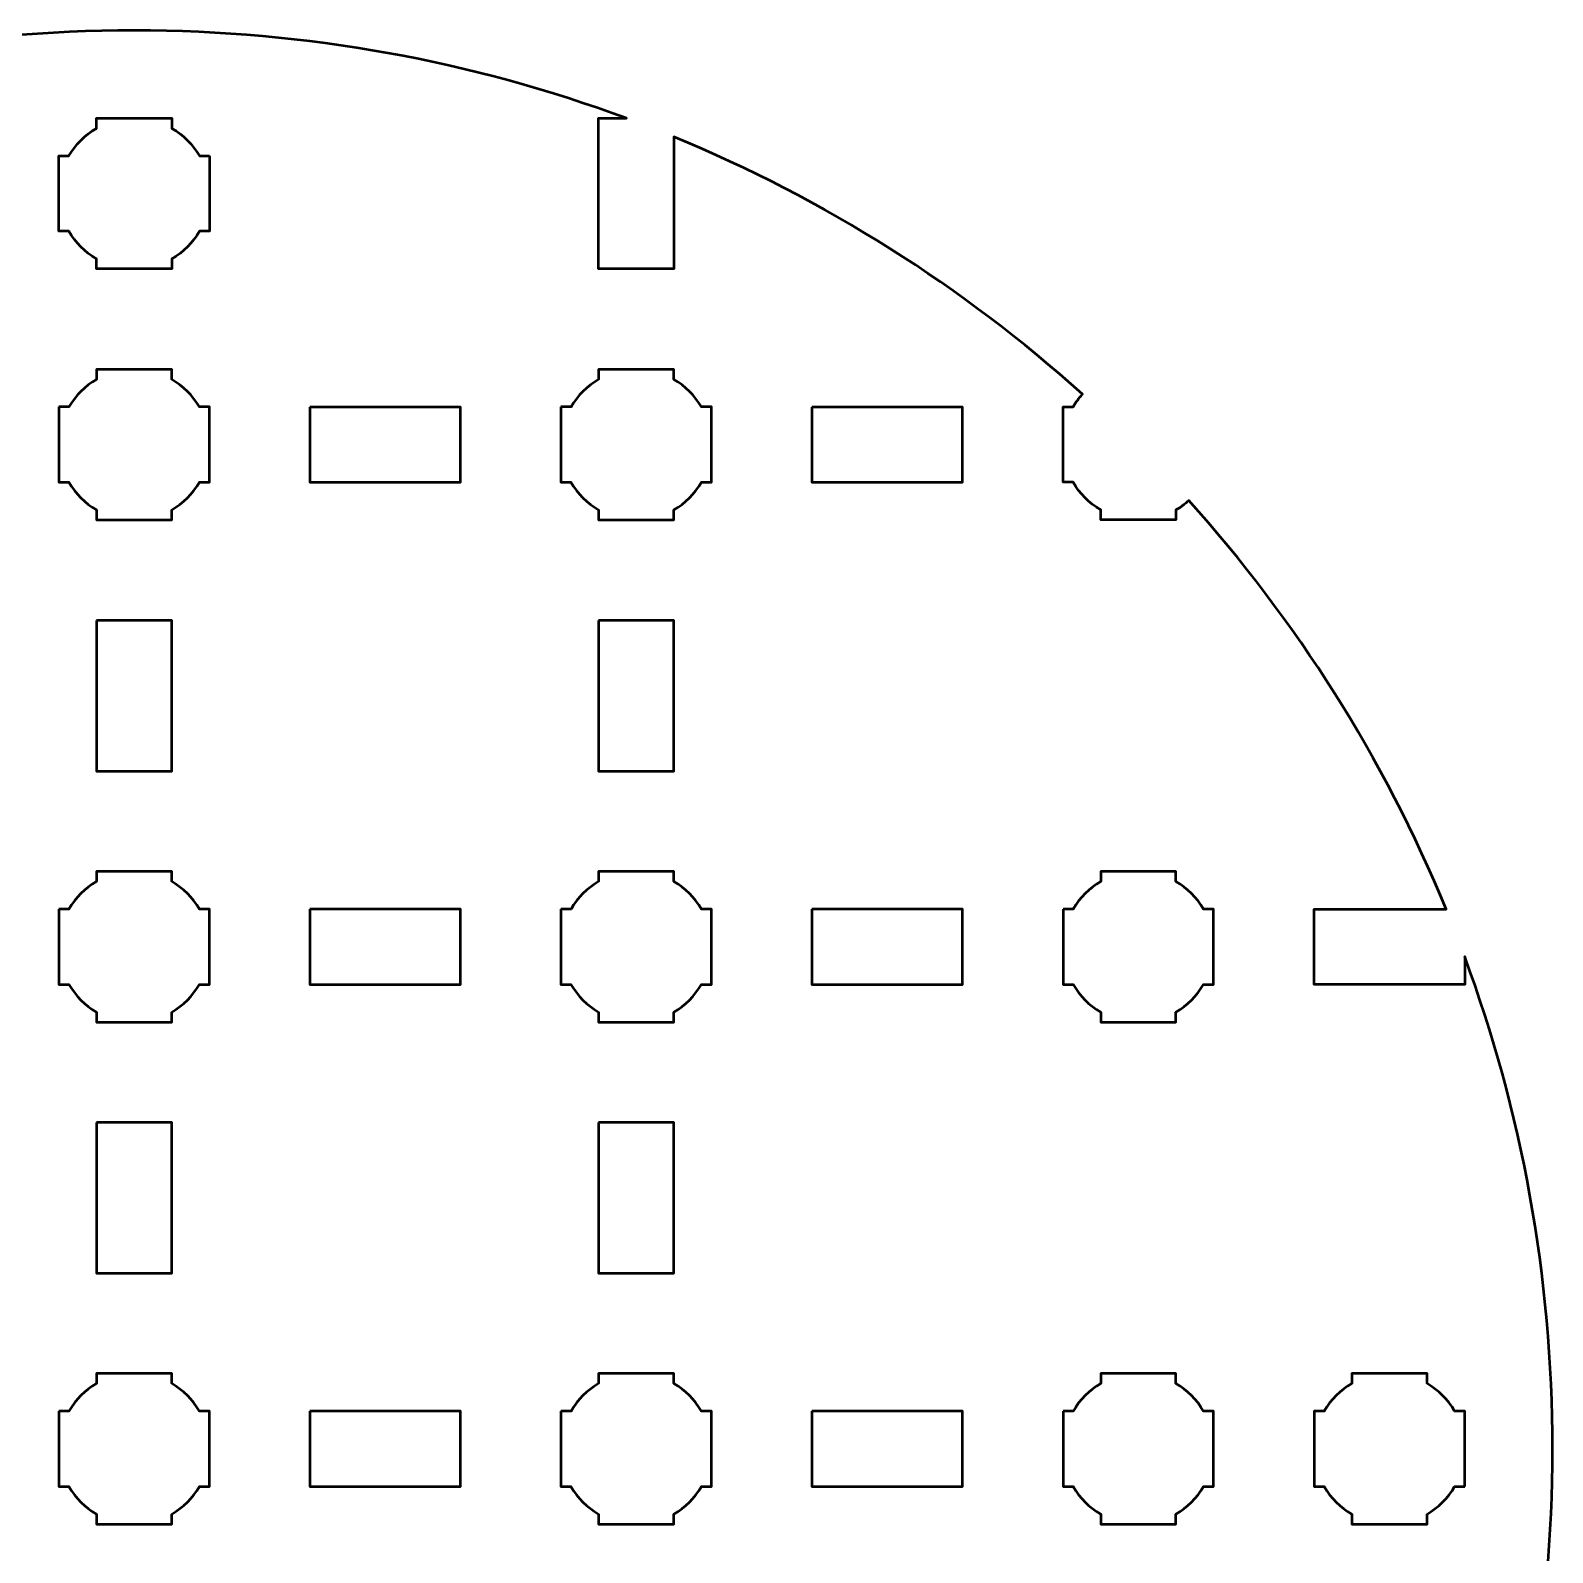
# Model space of a CAD drawing. Header units: centimetres. Extents: x -215 to 208, y -170 to 139.
# Drawn here: x -100.41 to -94.35, y -150.41 to -144.35 of the extents above; entities that cross this region are included whole.
import ezdxf

# ---------------------------------------------------------------- set-up
doc = ezdxf.new("R2010")
doc.units = ezdxf.units.CM
doc.header["$MEASUREMENT"] = 0
doc.layers.add('Layer 1', color=7, linetype='Continuous')

msp = doc.modelspace()

# ---------------------------------------------------------------- linework, layer by layer
at = {"layer": 'Layer 1', "color": 250, "lineweight": 53}
for points, knots in [([(-99.99995, -144.35), (-99.31048, -144.35), (-98.64991, -144.47376), (-98.03899, -144.69995), (-98.03899, -144.69995), (-98.03899, -144.69995), (-98.14994, -144.69995), (-98.14994, -144.69995), (-98.14994, -144.69995), (-98.14994, -144.69995), (-98.14994, -145.29995), (-98.14994, -145.29995), (-98.14994, -145.29995), (-98.14994, -145.29995), (-97.84993, -145.29995), (-97.84993, -145.29995), (-97.84993, -145.29995), (-97.84993, -145.29995), (-97.84993, -144.77407), (-97.84993, -144.77407), (-97.84993, -144.77407), (-97.24837, -145.0219), (-96.69902, -145.37065), (-96.22282, -145.79911), (-96.22282, -145.79911), (-96.23684, -145.81465), (-96.24925, -145.83167), (-96.2598, -145.8499), (-96.2598, -145.8499), (-96.2598, -145.8499), (-96.3, -145.8499), (-96.3, -145.8499), (-96.3, -145.8499), (-96.3, -145.8499), (-96.3, -146.1499), (-96.3, -146.1499), (-96.3, -146.1499), (-96.3, -146.1499), (-96.25985, -146.1499), (-96.25985, -146.1499), (-96.25985, -146.1499), (-96.23352, -146.19545), (-96.19554, -146.23344), (-96.15, -146.2598), (-96.15, -146.2598), (-96.15, -146.2598), (-96.15, -146.2999), (-96.15, -146.2999), (-96.15, -146.2999), (-96.15, -146.2999), (-96.00663, -146.2999), (-96.00663, -146.2999), (-96.00663, -146.2999), (-96.00663, -146.2999), (-95.99995, -146.29998), (-95.99995, -146.29998), (-95.99995, -146.29998), (-95.99995, -146.29998), (-95.99328, -146.2999), (-95.99328, -146.2999), (-95.99328, -146.2999), (-95.99328, -146.2999), (-95.85, -146.2999), (-95.85, -146.2999), (-95.85, -146.2999), (-95.85, -146.2999), (-95.85, -146.25984), (-95.85, -146.25984), (-95.85, -146.25984), (-95.83174, -146.24928), (-95.8147, -146.23684), (-95.79913, -146.2228), (-95.79913, -146.2228), (-95.37062, -146.699), (-95.02184, -147.24839), (-94.77396, -147.84996), (-94.77396, -147.84996), (-94.77396, -147.84996), (-95.29995, -147.84996), (-95.29995, -147.84996), (-95.29995, -147.84996), (-95.29995, -147.84996), (-95.29995, -148.14997), (-95.29995, -148.14997), (-95.29995, -148.14997), (-95.29995, -148.14997), (-94.69995, -148.14997), (-94.69995, -148.14997), (-94.69995, -148.14997), (-94.69995, -148.14997), (-94.69995, -148.03918), (-94.69995, -148.03918), (-94.69995, -148.03918), (-94.47372, -148.65004), (-94.35, -149.31059), (-94.35, -150.00004), (-94.35, -150.00004), (-94.35, -150.68951), (-94.4737, -151.35007), (-94.69995, -151.96092), (-94.69995, -151.96092), (-94.69995, -151.96092), (-94.69995, -151.84996), (-94.69995, -151.84996), (-94.69995, -151.84996), (-94.69995, -151.84996), (-95.29995, -151.84996), (-95.29995, -151.84996), (-95.29995, -151.84996), (-95.29995, -151.84996), (-95.29995, -152.14997), (-95.29995, -152.14997), (-95.29995, -152.14997), (-95.29995, -152.14997), (-94.7739, -152.14997), (-94.7739, -152.14997), (-94.7739, -152.14997), (-95.0218, -152.75151), (-95.37053, -153.30095), (-95.79908, -153.77716), (-95.79908, -153.77716), (-95.81466, -153.7631), (-95.83172, -153.75066), (-95.85, -153.74009), (-95.85, -153.74009), (-95.85, -153.74009), (-95.85, -153.6999), (-95.85, -153.6999), (-95.85, -153.6999), (-95.85, -153.6999), (-96.15, -153.6999), (-96.15, -153.6999), (-96.15, -153.6999), (-96.15, -153.6999), (-96.15, -153.74012), (-96.15, -153.74012), (-96.15, -153.74012), (-96.19551, -153.76645), (-96.23347, -153.80438), (-96.2598, -153.8499), (-96.2598, -153.8499), (-96.2598, -153.8499), (-96.3, -153.8499), (-96.3, -153.8499), (-96.3, -153.8499), (-96.3, -153.8499), (-96.3, -154.1499), (-96.3, -154.1499), (-96.3, -154.1499), (-96.3, -154.1499), (-96.25985, -154.1499), (-96.25985, -154.1499), (-96.25985, -154.1499), (-96.24928, -154.16819), (-96.23683, -154.18526), (-96.22277, -154.20084), (-96.22277, -154.20084), (-96.69897, -154.62932), (-97.24836, -154.97809), (-97.84993, -155.22593), (-97.84993, -155.22593), (-97.84993, -155.22593), (-97.84993, -154.69995), (-97.84993, -154.69995), (-97.84993, -154.69995), (-97.84993, -154.69995), (-98.14994, -154.69995), (-98.14994, -154.69995), (-98.14994, -154.69995), (-98.14994, -154.69995), (-98.14994, -155.29995), (-98.14994, -155.29995), (-98.14994, -155.29995), (-98.14994, -155.29995), (-98.03873, -155.29995), (-98.03873, -155.29995), (-98.03873, -155.29995), (-98.6497, -155.52626), (-99.31038, -155.65), (-99.99995, -155.65), (-99.99995, -155.65), (-100.68954, -155.65), (-101.35021, -155.52621), (-101.96122, -155.29995), (-101.96122, -155.29995), (-101.96122, -155.29995), (-101.84997, -155.29995), (-101.84997, -155.29995), (-101.84997, -155.29995), (-101.84997, -155.29995), (-101.84997, -154.69995), (-101.84997, -154.69995), (-101.84997, -154.69995), (-101.84997, -154.69995), (-102.14997, -154.69995), (-102.14997, -154.69995), (-102.14997, -154.69995), (-102.14997, -154.69995), (-102.14997, -155.22595), (-102.14997, -155.22595), (-102.14997, -155.22595), (-102.75158, -154.97811), (-103.30098, -154.62936), (-103.77719, -154.20087), (-103.77719, -154.20087), (-103.76312, -154.18528), (-103.75065, -154.1682), (-103.74007, -154.1499), (-103.74007, -154.1499), (-103.74007, -154.1499), (-103.7, -154.1499), (-103.7, -154.1499), (-103.7, -154.1499), (-103.7, -154.1499), (-103.7, -154.00461), (-103.7, -154.00461), (-103.7, -154.00461), (-103.7, -154.00461), (-103.69994, -153.99997), (-103.69994, -153.99997), (-103.69994, -153.99997), (-103.69994, -153.99997), (-103.7, -153.99532), (-103.7, -153.99532), (-103.7, -153.99532), (-103.7, -153.99532), (-103.7, -153.8499), (-103.7, -153.8499), (-103.7, -153.8499), (-103.7, -153.8499), (-103.74012, -153.8499), (-103.74012, -153.8499), (-103.74012, -153.8499), (-103.76648, -153.80437), (-103.80447, -153.76642), (-103.85, -153.74009), (-103.85, -153.74009), (-103.85, -153.74009), (-103.85, -153.6999), (-103.85, -153.6999), (-103.85, -153.6999), (-103.85, -153.6999), (-104.15, -153.6999), (-104.15, -153.6999), (-104.15, -153.6999), (-104.15, -153.6999), (-104.15, -153.74012), (-104.15, -153.74012), (-104.15, -153.74012), (-104.16827, -153.75069), (-104.18532, -153.76313), (-104.20089, -153.77718), (-104.20089, -153.77718), (-104.62941, -153.30095), (-104.9782, -152.75156), (-105.22608, -152.14997), (-105.22608, -152.14997), (-105.22608, -152.14997), (-104.69995, -152.14997), (-104.69995, -152.14997), (-104.69995, -152.14997), (-104.69995, -152.14997), (-104.69995, -151.84996), (-104.69995, -151.84996), (-104.69995, -151.84996), (-104.69995, -151.84996), (-105.29995, -151.84996), (-105.29995, -151.84996), (-105.29995, -151.84996), (-105.29995, -151.84996), (-105.29995, -151.96113), (-105.29995, -151.96113), (-105.29995, -151.96113), (-105.52625, -151.35021), (-105.65, -150.68958), (-105.65, -150.00004), (-105.65, -150.00004), (-105.65, -149.31048), (-105.52624, -148.64983), (-105.29995, -148.0389), (-105.29995, -148.0389), (-105.29995, -148.0389), (-105.29995, -148.14997), (-105.29995, -148.14997), (-105.29995, -148.14997), (-105.29995, -148.14997), (-104.69995, -148.14997), (-104.69995, -148.14997), (-104.69995, -148.14997), (-104.69995, -148.14997), (-104.69995, -147.84996), (-104.69995, -147.84996), (-104.69995, -147.84996), (-104.69995, -147.84996), (-105.22604, -147.84996), (-105.22604, -147.84996), (-105.22604, -147.84996), (-104.97815, -147.24837), (-104.62937, -146.69898), (-104.20084, -146.22277), (-104.20084, -146.22277), (-104.18529, -146.2368), (-104.16825, -146.24924), (-104.15, -146.2598), (-104.15, -146.2598), (-104.15, -146.2598), (-104.15, -146.2999), (-104.15, -146.2999), (-104.15, -146.2999), (-104.15, -146.2999), (-104.00663, -146.2999), (-104.00663, -146.2999), (-104.00663, -146.2999), (-104.00663, -146.2999), (-103.99995, -146.29998), (-103.99995, -146.29998), (-103.99995, -146.29998), (-103.99995, -146.29998), (-103.99328, -146.2999), (-103.99328, -146.2999), (-103.99328, -146.2999), (-103.99328, -146.2999), (-103.85, -146.2999), (-103.85, -146.2999), (-103.85, -146.2999), (-103.85, -146.2999), (-103.85, -146.25984), (-103.85, -146.25984), (-103.85, -146.25984), (-103.80442, -146.23348), (-103.76642, -146.19547), (-103.74007, -146.1499), (-103.74007, -146.1499), (-103.74007, -146.1499), (-103.7, -146.1499), (-103.7, -146.1499), (-103.7, -146.1499), (-103.7, -146.1499), (-103.7, -146.00461), (-103.7, -146.00461), (-103.7, -146.00461), (-103.7, -146.00461), (-103.69994, -145.99997), (-103.69994, -145.99997), (-103.69994, -145.99997), (-103.69994, -145.99997), (-103.7, -145.99532), (-103.7, -145.99532), (-103.7, -145.99532), (-103.7, -145.99532), (-103.7, -145.8499), (-103.7, -145.8499), (-103.7, -145.8499), (-103.7, -145.8499), (-103.74012, -145.8499), (-103.74012, -145.8499), (-103.74012, -145.8499), (-103.75068, -145.83166), (-103.76311, -145.81464), (-103.77714, -145.79909), (-103.77714, -145.79909), (-103.30092, -145.37063), (-102.75156, -145.02188), (-102.14997, -144.77405), (-102.14997, -144.77405), (-102.14997, -144.77405), (-102.14997, -145.29995), (-102.14997, -145.29995), (-102.14997, -145.29995), (-102.14997, -145.29995), (-101.84997, -145.29995), (-101.84997, -145.29995), (-101.84997, -145.29995), (-101.84997, -145.29995), (-101.84997, -144.69995), (-101.84997, -144.69995), (-101.84997, -144.69995), (-101.84997, -144.69995), (-101.96096, -144.69995), (-101.96096, -144.69995), (-101.96096, -144.69995), (-101.35002, -144.47376), (-100.68944, -144.35), (-99.99995, -144.35)], [0, 0, 0, 0, 0.0104167, 0.0104167, 0.0104167, 0.0104167, 0.0208333, 0.0208333, 0.0208333, 0.0208333, 0.03125, 0.03125, 0.03125, 0.03125, 0.0416667, 0.0416667, 0.0416667, 0.0416667, 0.0520833, 0.0520833, 0.0520833, 0.0520833, 0.0625, 0.0625, 0.0625, 0.0625, 0.0729167, 0.0729167, 0.0729167, 0.0729167, 0.0833333, 0.0833333, 0.0833333, 0.0833333, 0.09375, 0.09375, 0.09375, 0.09375, 0.1041667, 0.1041667, 0.1041667, 0.1041667, 0.1145833, 0.1145833, 0.1145833, 0.1145833, 0.125, 0.125, 0.125, 0.125, 0.1354167, 0.1354167, 0.1354167, 0.1354167, 0.1458333, 0.1458333, 0.1458333, 0.1458333, 0.15625, 0.15625, 0.15625, 0.15625, 0.1666667, 0.1666667, 0.1666667, 0.1666667, 0.1770833, 0.1770833, 0.1770833, 0.1770833, 0.1875, 0.1875, 0.1875, 0.1875, 0.1979167, 0.1979167, 0.1979167, 0.1979167, 0.2083333, 0.2083333, 0.2083333, 0.2083333, 0.21875, 0.21875, 0.21875, 0.21875, 0.2291667, 0.2291667, 0.2291667, 0.2291667, 0.2395833, 0.2395833, 0.2395833, 0.2395833, 0.25, 0.25, 0.25, 0.25, 0.2604167, 0.2604167, 0.2604167, 0.2604167, 0.2708333, 0.2708333, 0.2708333, 0.2708333, 0.28125, 0.28125, 0.28125, 0.28125, 0.2916667, 0.2916667, 0.2916667, 0.2916667, 0.3020833, 0.3020833, 0.3020833, 0.3020833, 0.3125, 0.3125, 0.3125, 0.3125, 0.3229167, 0.3229167, 0.3229167, 0.3229167, 0.3333333, 0.3333333, 0.3333333, 0.3333333, 0.34375, 0.34375, 0.34375, 0.34375, 0.3541667, 0.3541667, 0.3541667, 0.3541667, 0.3645833, 0.3645833, 0.3645833, 0.3645833, 0.375, 0.375, 0.375, 0.375, 0.3854167, 0.3854167, 0.3854167, 0.3854167, 0.3958333, 0.3958333, 0.3958333, 0.3958333, 0.40625, 0.40625, 0.40625, 0.40625, 0.4166667, 0.4166667, 0.4166667, 0.4166667, 0.4270833, 0.4270833, 0.4270833, 0.4270833, 0.4375, 0.4375, 0.4375, 0.4375, 0.4479167, 0.4479167, 0.4479167, 0.4479167, 0.4583333, 0.4583333, 0.4583333, 0.4583333, 0.46875, 0.46875, 0.46875, 0.46875, 0.4791667, 0.4791667, 0.4791667, 0.4791667, 0.4895833, 0.4895833, 0.4895833, 0.4895833, 0.5, 0.5, 0.5, 0.5, 0.5104167, 0.5104167, 0.5104167, 0.5104167, 0.5208333, 0.5208333, 0.5208333, 0.5208333, 0.53125, 0.53125, 0.53125, 0.53125, 0.5416667, 0.5416667, 0.5416667, 0.5416667, 0.5520833, 0.5520833, 0.5520833, 0.5520833, 0.5625, 0.5625, 0.5625, 0.5625, 0.5729167, 0.5729167, 0.5729167, 0.5729167, 0.5833333, 0.5833333, 0.5833333, 0.5833333, 0.59375, 0.59375, 0.59375, 0.59375, 0.6041667, 0.6041667, 0.6041667, 0.6041667, 0.6145833, 0.6145833, 0.6145833, 0.6145833, 0.625, 0.625, 0.625, 0.625, 0.6354167, 0.6354167, 0.6354167, 0.6354167, 0.6458333, 0.6458333, 0.6458333, 0.6458333, 0.65625, 0.65625, 0.65625, 0.65625, 0.6666667, 0.6666667, 0.6666667, 0.6666667, 0.6770833, 0.6770833, 0.6770833, 0.6770833, 0.6875, 0.6875, 0.6875, 0.6875, 0.6979167, 0.6979167, 0.6979167, 0.6979167, 0.7083333, 0.7083333, 0.7083333, 0.7083333, 0.71875, 0.71875, 0.71875, 0.71875, 0.7291667, 0.7291667, 0.7291667, 0.7291667, 0.7395833, 0.7395833, 0.7395833, 0.7395833, 0.75, 0.75, 0.75, 0.75, 0.7604167, 0.7604167, 0.7604167, 0.7604167, 0.7708333, 0.7708333, 0.7708333, 0.7708333, 0.78125, 0.78125, 0.78125, 0.78125, 0.7916667, 0.7916667, 0.7916667, 0.7916667, 0.8020833, 0.8020833, 0.8020833, 0.8020833, 0.8125, 0.8125, 0.8125, 0.8125, 0.8229167, 0.8229167, 0.8229167, 0.8229167, 0.8333333, 0.8333333, 0.8333333, 0.8333333, 0.84375, 0.84375, 0.84375, 0.84375, 0.8541667, 0.8541667, 0.8541667, 0.8541667, 0.8645833, 0.8645833, 0.8645833, 0.8645833, 0.875, 0.875, 0.875, 0.875, 0.8854167, 0.8854167, 0.8854167, 0.8854167, 0.8958333, 0.8958333, 0.8958333, 0.8958333, 0.90625, 0.90625, 0.90625, 0.90625, 0.9166667, 0.9166667, 0.9166667, 0.9166667, 0.9270833, 0.9270833, 0.9270833, 0.9270833, 0.9375, 0.9375, 0.9375, 0.9375, 0.9479167, 0.9479167, 0.9479167, 0.9479167, 0.9583333, 0.9583333, 0.9583333, 0.9583333, 0.96875, 0.96875, 0.96875, 0.96875, 0.9791667, 0.9791667, 0.9791667, 0.9791667, 0.9895833, 0.9895833, 0.9895833, 0.9895833, 1, 1, 1, 1]), ([(-99.69987, -144.84989), (-99.69987, -144.84989), (-99.74007, -144.84989), (-99.74007, -144.84989), (-99.74007, -144.84989), (-99.7664, -144.80437), (-99.80436, -144.76644), (-99.84987, -144.74011), (-99.84987, -144.74011), (-99.84987, -144.74011), (-99.84987, -144.69989), (-99.84987, -144.69989), (-99.84987, -144.69989), (-99.84987, -144.69989), (-100.14987, -144.69989), (-100.14987, -144.69989), (-100.14987, -144.69989), (-100.14987, -144.69989), (-100.14987, -144.74008), (-100.14987, -144.74008), (-100.14987, -144.74008), (-100.1954, -144.76641), (-100.23339, -144.80436), (-100.25975, -144.84989), (-100.25975, -144.84989), (-100.25975, -144.84989), (-100.29987, -144.84989), (-100.29987, -144.84989), (-100.29987, -144.84989), (-100.29987, -144.84989), (-100.29987, -144.99531), (-100.29987, -144.99531), (-100.29987, -144.99531), (-100.29987, -144.99531), (-100.29993, -144.99996), (-100.29993, -144.99996), (-100.29993, -144.99996), (-100.29993, -144.99996), (-100.29987, -145.0046), (-100.29987, -145.0046), (-100.29987, -145.0046), (-100.29987, -145.0046), (-100.29987, -145.14989), (-100.29987, -145.14989), (-100.29987, -145.14989), (-100.29987, -145.14989), (-100.2598, -145.14989), (-100.2598, -145.14989), (-100.2598, -145.14989), (-100.23345, -145.19546), (-100.19545, -145.23347), (-100.14987, -145.25983), (-100.14987, -145.25983), (-100.14987, -145.25983), (-100.14987, -145.29989), (-100.14987, -145.29989), (-100.14987, -145.29989), (-100.14987, -145.29989), (-100.00659, -145.29989), (-100.00659, -145.29989), (-100.00659, -145.29989), (-100.00659, -145.29989), (-99.99992, -145.29997), (-99.99992, -145.29997), (-99.99992, -145.29997), (-99.99992, -145.29997), (-99.99324, -145.29989), (-99.99324, -145.29989), (-99.99324, -145.29989), (-99.99324, -145.29989), (-99.84987, -145.29989), (-99.84987, -145.29989), (-99.84987, -145.29989), (-99.84987, -145.29989), (-99.84987, -145.25979), (-99.84987, -145.25979), (-99.84987, -145.25979), (-99.80433, -145.23343), (-99.76635, -145.19544), (-99.74002, -145.14989), (-99.74002, -145.14989), (-99.74002, -145.14989), (-99.69987, -145.14989), (-99.69987, -145.14989), (-99.69987, -145.14989), (-99.69987, -145.14989), (-99.69987, -144.84989), (-99.69987, -144.84989)], [0, 0, 0, 0, 0.0454545, 0.0454545, 0.0454545, 0.0454545, 0.0909091, 0.0909091, 0.0909091, 0.0909091, 0.1363636, 0.1363636, 0.1363636, 0.1363636, 0.1818182, 0.1818182, 0.1818182, 0.1818182, 0.2272727, 0.2272727, 0.2272727, 0.2272727, 0.2727273, 0.2727273, 0.2727273, 0.2727273, 0.3181818, 0.3181818, 0.3181818, 0.3181818, 0.3636364, 0.3636364, 0.3636364, 0.3636364, 0.4090909, 0.4090909, 0.4090909, 0.4090909, 0.4545455, 0.4545455, 0.4545455, 0.4545455, 0.5, 0.5, 0.5, 0.5, 0.5454545, 0.5454545, 0.5454545, 0.5454545, 0.5909091, 0.5909091, 0.5909091, 0.5909091, 0.6363636, 0.6363636, 0.6363636, 0.6363636, 0.6818182, 0.6818182, 0.6818182, 0.6818182, 0.7272727, 0.7272727, 0.7272727, 0.7272727, 0.7727273, 0.7727273, 0.7727273, 0.7727273, 0.8181818, 0.8181818, 0.8181818, 0.8181818, 0.8636364, 0.8636364, 0.8636364, 0.8636364, 0.9090909, 0.9090909, 0.9090909, 0.9090909, 0.9545455, 0.9545455, 0.9545455, 0.9545455, 1, 1, 1, 1]), ([(-100.3, -145.8499), (-100.3, -145.8499), (-100.2598, -145.8499), (-100.2598, -145.8499), (-100.2598, -145.8499), (-100.23347, -145.80438), (-100.19551, -145.76645), (-100.15, -145.74012), (-100.15, -145.74012), (-100.15, -145.74012), (-100.15, -145.6999), (-100.15, -145.6999), (-100.15, -145.6999), (-100.15, -145.6999), (-99.85, -145.6999), (-99.85, -145.6999), (-99.85, -145.6999), (-99.85, -145.6999), (-99.85, -145.74009), (-99.85, -145.74009), (-99.85, -145.74009), (-99.80447, -145.76642), (-99.76648, -145.80437), (-99.74012, -145.8499), (-99.74012, -145.8499), (-99.74012, -145.8499), (-99.7, -145.8499), (-99.7, -145.8499), (-99.7, -145.8499), (-99.7, -145.8499), (-99.7, -145.99532), (-99.7, -145.99532), (-99.7, -145.99532), (-99.7, -145.99532), (-99.69994, -145.99997), (-99.69994, -145.99997), (-99.69994, -145.99997), (-99.69994, -145.99997), (-99.7, -146.00461), (-99.7, -146.00461), (-99.7, -146.00461), (-99.7, -146.00461), (-99.7, -146.1499), (-99.7, -146.1499), (-99.7, -146.1499), (-99.7, -146.1499), (-99.74007, -146.1499), (-99.74007, -146.1499), (-99.74007, -146.1499), (-99.76642, -146.19547), (-99.80442, -146.23348), (-99.85, -146.25984), (-99.85, -146.25984), (-99.85, -146.25984), (-99.85, -146.2999), (-99.85, -146.2999), (-99.85, -146.2999), (-99.85, -146.2999), (-99.99328, -146.2999), (-99.99328, -146.2999), (-99.99328, -146.2999), (-99.99328, -146.2999), (-99.99995, -146.29998), (-99.99995, -146.29998), (-99.99995, -146.29998), (-99.99995, -146.29998), (-100.00663, -146.2999), (-100.00663, -146.2999), (-100.00663, -146.2999), (-100.00663, -146.2999), (-100.15, -146.2999), (-100.15, -146.2999), (-100.15, -146.2999), (-100.15, -146.2999), (-100.15, -146.2598), (-100.15, -146.2598), (-100.15, -146.2598), (-100.19554, -146.23344), (-100.23352, -146.19545), (-100.25985, -146.1499), (-100.25985, -146.1499), (-100.25985, -146.1499), (-100.3, -146.1499), (-100.3, -146.1499), (-100.3, -146.1499), (-100.3, -146.1499), (-100.3, -145.8499), (-100.3, -145.8499)], [0, 0, 0, 0, 0.0454545, 0.0454545, 0.0454545, 0.0454545, 0.0909091, 0.0909091, 0.0909091, 0.0909091, 0.1363636, 0.1363636, 0.1363636, 0.1363636, 0.1818182, 0.1818182, 0.1818182, 0.1818182, 0.2272727, 0.2272727, 0.2272727, 0.2272727, 0.2727273, 0.2727273, 0.2727273, 0.2727273, 0.3181818, 0.3181818, 0.3181818, 0.3181818, 0.3636364, 0.3636364, 0.3636364, 0.3636364, 0.4090909, 0.4090909, 0.4090909, 0.4090909, 0.4545455, 0.4545455, 0.4545455, 0.4545455, 0.5, 0.5, 0.5, 0.5, 0.5454545, 0.5454545, 0.5454545, 0.5454545, 0.5909091, 0.5909091, 0.5909091, 0.5909091, 0.6363636, 0.6363636, 0.6363636, 0.6363636, 0.6818182, 0.6818182, 0.6818182, 0.6818182, 0.7272727, 0.7272727, 0.7272727, 0.7272727, 0.7727273, 0.7727273, 0.7727273, 0.7727273, 0.8181818, 0.8181818, 0.8181818, 0.8181818, 0.8636364, 0.8636364, 0.8636364, 0.8636364, 0.9090909, 0.9090909, 0.9090909, 0.9090909, 0.9545455, 0.9545455, 0.9545455, 0.9545455, 1, 1, 1, 1]), ([(-98.3, -145.8499), (-98.3, -145.8499), (-98.2598, -145.8499), (-98.2598, -145.8499), (-98.2598, -145.8499), (-98.23347, -145.80438), (-98.19551, -145.76645), (-98.15, -145.74012), (-98.15, -145.74012), (-98.15, -145.74012), (-98.15, -145.6999), (-98.15, -145.6999), (-98.15, -145.6999), (-98.15, -145.6999), (-97.85, -145.6999), (-97.85, -145.6999), (-97.85, -145.6999), (-97.85, -145.6999), (-97.85, -145.74009), (-97.85, -145.74009), (-97.85, -145.74009), (-97.80447, -145.76642), (-97.76648, -145.80437), (-97.74012, -145.8499), (-97.74012, -145.8499), (-97.74012, -145.8499), (-97.7, -145.8499), (-97.7, -145.8499), (-97.7, -145.8499), (-97.7, -145.8499), (-97.7, -145.99532), (-97.7, -145.99532), (-97.7, -145.99532), (-97.7, -145.99532), (-97.69994, -145.99997), (-97.69994, -145.99997), (-97.69994, -145.99997), (-97.69994, -145.99997), (-97.7, -146.00461), (-97.7, -146.00461), (-97.7, -146.00461), (-97.7, -146.00461), (-97.7, -146.1499), (-97.7, -146.1499), (-97.7, -146.1499), (-97.7, -146.1499), (-97.74007, -146.1499), (-97.74007, -146.1499), (-97.74007, -146.1499), (-97.76642, -146.19547), (-97.80442, -146.23348), (-97.85, -146.25984), (-97.85, -146.25984), (-97.85, -146.25984), (-97.85, -146.2999), (-97.85, -146.2999), (-97.85, -146.2999), (-97.85, -146.2999), (-97.99328, -146.2999), (-97.99328, -146.2999), (-97.99328, -146.2999), (-97.99328, -146.2999), (-97.99995, -146.29998), (-97.99995, -146.29998), (-97.99995, -146.29998), (-97.99995, -146.29998), (-98.00663, -146.2999), (-98.00663, -146.2999), (-98.00663, -146.2999), (-98.00663, -146.2999), (-98.15, -146.2999), (-98.15, -146.2999), (-98.15, -146.2999), (-98.15, -146.2999), (-98.15, -146.2598), (-98.15, -146.2598), (-98.15, -146.2598), (-98.19554, -146.23344), (-98.23352, -146.19545), (-98.25985, -146.1499), (-98.25985, -146.1499), (-98.25985, -146.1499), (-98.3, -146.1499), (-98.3, -146.1499), (-98.3, -146.1499), (-98.3, -146.1499), (-98.3, -145.8499), (-98.3, -145.8499)], [0, 0, 0, 0, 0.0454545, 0.0454545, 0.0454545, 0.0454545, 0.0909091, 0.0909091, 0.0909091, 0.0909091, 0.1363636, 0.1363636, 0.1363636, 0.1363636, 0.1818182, 0.1818182, 0.1818182, 0.1818182, 0.2272727, 0.2272727, 0.2272727, 0.2272727, 0.2727273, 0.2727273, 0.2727273, 0.2727273, 0.3181818, 0.3181818, 0.3181818, 0.3181818, 0.3636364, 0.3636364, 0.3636364, 0.3636364, 0.4090909, 0.4090909, 0.4090909, 0.4090909, 0.4545455, 0.4545455, 0.4545455, 0.4545455, 0.5, 0.5, 0.5, 0.5, 0.5454545, 0.5454545, 0.5454545, 0.5454545, 0.5909091, 0.5909091, 0.5909091, 0.5909091, 0.6363636, 0.6363636, 0.6363636, 0.6363636, 0.6818182, 0.6818182, 0.6818182, 0.6818182, 0.7272727, 0.7272727, 0.7272727, 0.7272727, 0.7727273, 0.7727273, 0.7727273, 0.7727273, 0.8181818, 0.8181818, 0.8181818, 0.8181818, 0.8636364, 0.8636364, 0.8636364, 0.8636364, 0.9090909, 0.9090909, 0.9090909, 0.9090909, 0.9545455, 0.9545455, 0.9545455, 0.9545455, 1, 1, 1, 1]), ([(-99.29992, -145.84993), (-99.29992, -145.84993), (-98.69992, -145.84993), (-98.69992, -145.84993), (-98.69992, -145.84993), (-98.69992, -145.84993), (-98.69992, -146.14993), (-98.69992, -146.14993), (-98.69992, -146.14993), (-98.69992, -146.14993), (-99.29992, -146.14993), (-99.29992, -146.14993), (-99.29992, -146.14993), (-99.29992, -146.14993), (-99.29992, -145.84993), (-99.29992, -145.84993)], [0, 0, 0, 0, 0.25, 0.25, 0.25, 0.25, 0.5, 0.5, 0.5, 0.5, 0.75, 0.75, 0.75, 0.75, 1, 1, 1, 1]), ([(-97.29995, -145.84993), (-97.29995, -145.84993), (-96.69995, -145.84993), (-96.69995, -145.84993), (-96.69995, -145.84993), (-96.69995, -145.84993), (-96.69995, -146.14993), (-96.69995, -146.14993), (-96.69995, -146.14993), (-96.69995, -146.14993), (-97.29995, -146.14993), (-97.29995, -146.14993), (-97.29995, -146.14993), (-97.29995, -146.14993), (-97.29995, -145.84993), (-97.29995, -145.84993)], [0, 0, 0, 0, 0.25, 0.25, 0.25, 0.25, 0.5, 0.5, 0.5, 0.5, 0.75, 0.75, 0.75, 0.75, 1, 1, 1, 1]), ([(-100.15004, -146.69995), (-100.15004, -146.69995), (-99.85004, -146.69995), (-99.85004, -146.69995), (-99.85004, -146.69995), (-99.85004, -146.69995), (-99.85004, -147.29995), (-99.85004, -147.29995), (-99.85004, -147.29995), (-99.85004, -147.29995), (-100.15004, -147.29995), (-100.15004, -147.29995), (-100.15004, -147.29995), (-100.15004, -147.29995), (-100.15004, -146.69995), (-100.15004, -146.69995)], [0, 0, 0, 0, 0.25, 0.25, 0.25, 0.25, 0.5, 0.5, 0.5, 0.5, 0.75, 0.75, 0.75, 0.75, 1, 1, 1, 1]), ([(-98.14994, -146.69995), (-98.14994, -146.69995), (-97.84993, -146.69995), (-97.84993, -146.69995), (-97.84993, -146.69995), (-97.84993, -146.69995), (-97.84993, -147.29995), (-97.84993, -147.29995), (-97.84993, -147.29995), (-97.84993, -147.29995), (-98.14994, -147.29995), (-98.14994, -147.29995), (-98.14994, -147.29995), (-98.14994, -147.29995), (-98.14994, -146.69995), (-98.14994, -146.69995)], [0, 0, 0, 0, 0.25, 0.25, 0.25, 0.25, 0.5, 0.5, 0.5, 0.5, 0.75, 0.75, 0.75, 0.75, 1, 1, 1, 1]), ([(-100.3, -147.8499), (-100.3, -147.8499), (-100.2598, -147.8499), (-100.2598, -147.8499), (-100.2598, -147.8499), (-100.23347, -147.80438), (-100.19551, -147.76645), (-100.15, -147.74012), (-100.15, -147.74012), (-100.15, -147.74012), (-100.15, -147.6999), (-100.15, -147.6999), (-100.15, -147.6999), (-100.15, -147.6999), (-99.85, -147.6999), (-99.85, -147.6999), (-99.85, -147.6999), (-99.85, -147.6999), (-99.85, -147.74009), (-99.85, -147.74009), (-99.85, -147.74009), (-99.80447, -147.76642), (-99.76648, -147.80437), (-99.74012, -147.8499), (-99.74012, -147.8499), (-99.74012, -147.8499), (-99.7, -147.8499), (-99.7, -147.8499), (-99.7, -147.8499), (-99.7, -147.8499), (-99.7, -147.99532), (-99.7, -147.99532), (-99.7, -147.99532), (-99.7, -147.99532), (-99.69994, -147.99997), (-99.69994, -147.99997), (-99.69994, -147.99997), (-99.69994, -147.99997), (-99.7, -148.00461), (-99.7, -148.00461), (-99.7, -148.00461), (-99.7, -148.00461), (-99.7, -148.1499), (-99.7, -148.1499), (-99.7, -148.1499), (-99.7, -148.1499), (-99.74007, -148.1499), (-99.74007, -148.1499), (-99.74007, -148.1499), (-99.76642, -148.19547), (-99.80442, -148.23348), (-99.85, -148.25984), (-99.85, -148.25984), (-99.85, -148.25984), (-99.85, -148.2999), (-99.85, -148.2999), (-99.85, -148.2999), (-99.85, -148.2999), (-99.99328, -148.2999), (-99.99328, -148.2999), (-99.99328, -148.2999), (-99.99328, -148.2999), (-99.99995, -148.29998), (-99.99995, -148.29998), (-99.99995, -148.29998), (-99.99995, -148.29998), (-100.00663, -148.2999), (-100.00663, -148.2999), (-100.00663, -148.2999), (-100.00663, -148.2999), (-100.15, -148.2999), (-100.15, -148.2999), (-100.15, -148.2999), (-100.15, -148.2999), (-100.15, -148.2598), (-100.15, -148.2598), (-100.15, -148.2598), (-100.19554, -148.23344), (-100.23352, -148.19545), (-100.25985, -148.1499), (-100.25985, -148.1499), (-100.25985, -148.1499), (-100.3, -148.1499), (-100.3, -148.1499), (-100.3, -148.1499), (-100.3, -148.1499), (-100.3, -147.8499), (-100.3, -147.8499)], [0, 0, 0, 0, 0.0454545, 0.0454545, 0.0454545, 0.0454545, 0.0909091, 0.0909091, 0.0909091, 0.0909091, 0.1363636, 0.1363636, 0.1363636, 0.1363636, 0.1818182, 0.1818182, 0.1818182, 0.1818182, 0.2272727, 0.2272727, 0.2272727, 0.2272727, 0.2727273, 0.2727273, 0.2727273, 0.2727273, 0.3181818, 0.3181818, 0.3181818, 0.3181818, 0.3636364, 0.3636364, 0.3636364, 0.3636364, 0.4090909, 0.4090909, 0.4090909, 0.4090909, 0.4545455, 0.4545455, 0.4545455, 0.4545455, 0.5, 0.5, 0.5, 0.5, 0.5454545, 0.5454545, 0.5454545, 0.5454545, 0.5909091, 0.5909091, 0.5909091, 0.5909091, 0.6363636, 0.6363636, 0.6363636, 0.6363636, 0.6818182, 0.6818182, 0.6818182, 0.6818182, 0.7272727, 0.7272727, 0.7272727, 0.7272727, 0.7727273, 0.7727273, 0.7727273, 0.7727273, 0.8181818, 0.8181818, 0.8181818, 0.8181818, 0.8636364, 0.8636364, 0.8636364, 0.8636364, 0.9090909, 0.9090909, 0.9090909, 0.9090909, 0.9545455, 0.9545455, 0.9545455, 0.9545455, 1, 1, 1, 1]), ([(-98.3, -147.8499), (-98.3, -147.8499), (-98.2598, -147.8499), (-98.2598, -147.8499), (-98.2598, -147.8499), (-98.23347, -147.80438), (-98.19551, -147.76645), (-98.15, -147.74012), (-98.15, -147.74012), (-98.15, -147.74012), (-98.15, -147.6999), (-98.15, -147.6999), (-98.15, -147.6999), (-98.15, -147.6999), (-97.85, -147.6999), (-97.85, -147.6999), (-97.85, -147.6999), (-97.85, -147.6999), (-97.85, -147.74009), (-97.85, -147.74009), (-97.85, -147.74009), (-97.80447, -147.76642), (-97.76648, -147.80437), (-97.74012, -147.8499), (-97.74012, -147.8499), (-97.74012, -147.8499), (-97.7, -147.8499), (-97.7, -147.8499), (-97.7, -147.8499), (-97.7, -147.8499), (-97.7, -147.99532), (-97.7, -147.99532), (-97.7, -147.99532), (-97.7, -147.99532), (-97.69994, -147.99997), (-97.69994, -147.99997), (-97.69994, -147.99997), (-97.69994, -147.99997), (-97.7, -148.00461), (-97.7, -148.00461), (-97.7, -148.00461), (-97.7, -148.00461), (-97.7, -148.1499), (-97.7, -148.1499), (-97.7, -148.1499), (-97.7, -148.1499), (-97.74007, -148.1499), (-97.74007, -148.1499), (-97.74007, -148.1499), (-97.76642, -148.19547), (-97.80442, -148.23348), (-97.85, -148.25984), (-97.85, -148.25984), (-97.85, -148.25984), (-97.85, -148.2999), (-97.85, -148.2999), (-97.85, -148.2999), (-97.85, -148.2999), (-97.99328, -148.2999), (-97.99328, -148.2999), (-97.99328, -148.2999), (-97.99328, -148.2999), (-97.99995, -148.29998), (-97.99995, -148.29998), (-97.99995, -148.29998), (-97.99995, -148.29998), (-98.00663, -148.2999), (-98.00663, -148.2999), (-98.00663, -148.2999), (-98.00663, -148.2999), (-98.15, -148.2999), (-98.15, -148.2999), (-98.15, -148.2999), (-98.15, -148.2999), (-98.15, -148.2598), (-98.15, -148.2598), (-98.15, -148.2598), (-98.19554, -148.23344), (-98.23352, -148.19545), (-98.25985, -148.1499), (-98.25985, -148.1499), (-98.25985, -148.1499), (-98.3, -148.1499), (-98.3, -148.1499), (-98.3, -148.1499), (-98.3, -148.1499), (-98.3, -147.8499), (-98.3, -147.8499)], [0, 0, 0, 0, 0.0454545, 0.0454545, 0.0454545, 0.0454545, 0.0909091, 0.0909091, 0.0909091, 0.0909091, 0.1363636, 0.1363636, 0.1363636, 0.1363636, 0.1818182, 0.1818182, 0.1818182, 0.1818182, 0.2272727, 0.2272727, 0.2272727, 0.2272727, 0.2727273, 0.2727273, 0.2727273, 0.2727273, 0.3181818, 0.3181818, 0.3181818, 0.3181818, 0.3636364, 0.3636364, 0.3636364, 0.3636364, 0.4090909, 0.4090909, 0.4090909, 0.4090909, 0.4545455, 0.4545455, 0.4545455, 0.4545455, 0.5, 0.5, 0.5, 0.5, 0.5454545, 0.5454545, 0.5454545, 0.5454545, 0.5909091, 0.5909091, 0.5909091, 0.5909091, 0.6363636, 0.6363636, 0.6363636, 0.6363636, 0.6818182, 0.6818182, 0.6818182, 0.6818182, 0.7272727, 0.7272727, 0.7272727, 0.7272727, 0.7727273, 0.7727273, 0.7727273, 0.7727273, 0.8181818, 0.8181818, 0.8181818, 0.8181818, 0.8636364, 0.8636364, 0.8636364, 0.8636364, 0.9090909, 0.9090909, 0.9090909, 0.9090909, 0.9545455, 0.9545455, 0.9545455, 0.9545455, 1, 1, 1, 1]), ([(-96.3, -147.8499), (-96.3, -147.8499), (-96.2598, -147.8499), (-96.2598, -147.8499), (-96.2598, -147.8499), (-96.23347, -147.80438), (-96.19551, -147.76645), (-96.15, -147.74012), (-96.15, -147.74012), (-96.15, -147.74012), (-96.15, -147.6999), (-96.15, -147.6999), (-96.15, -147.6999), (-96.15, -147.6999), (-95.85, -147.6999), (-95.85, -147.6999), (-95.85, -147.6999), (-95.85, -147.6999), (-95.85, -147.74009), (-95.85, -147.74009), (-95.85, -147.74009), (-95.80447, -147.76642), (-95.76648, -147.80437), (-95.74012, -147.8499), (-95.74012, -147.8499), (-95.74012, -147.8499), (-95.7, -147.8499), (-95.7, -147.8499), (-95.7, -147.8499), (-95.7, -147.8499), (-95.7, -147.99532), (-95.7, -147.99532), (-95.7, -147.99532), (-95.7, -147.99532), (-95.69994, -147.99997), (-95.69994, -147.99997), (-95.69994, -147.99997), (-95.69994, -147.99997), (-95.7, -148.00461), (-95.7, -148.00461), (-95.7, -148.00461), (-95.7, -148.00461), (-95.7, -148.1499), (-95.7, -148.1499), (-95.7, -148.1499), (-95.7, -148.1499), (-95.74007, -148.1499), (-95.74007, -148.1499), (-95.74007, -148.1499), (-95.76642, -148.19547), (-95.80442, -148.23348), (-95.85, -148.25984), (-95.85, -148.25984), (-95.85, -148.25984), (-95.85, -148.2999), (-95.85, -148.2999), (-95.85, -148.2999), (-95.85, -148.2999), (-95.99328, -148.2999), (-95.99328, -148.2999), (-95.99328, -148.2999), (-95.99328, -148.2999), (-95.99995, -148.29998), (-95.99995, -148.29998), (-95.99995, -148.29998), (-95.99995, -148.29998), (-96.00663, -148.2999), (-96.00663, -148.2999), (-96.00663, -148.2999), (-96.00663, -148.2999), (-96.15, -148.2999), (-96.15, -148.2999), (-96.15, -148.2999), (-96.15, -148.2999), (-96.15, -148.2598), (-96.15, -148.2598), (-96.15, -148.2598), (-96.19554, -148.23344), (-96.23352, -148.19545), (-96.25985, -148.1499), (-96.25985, -148.1499), (-96.25985, -148.1499), (-96.3, -148.1499), (-96.3, -148.1499), (-96.3, -148.1499), (-96.3, -148.1499), (-96.3, -147.8499), (-96.3, -147.8499)], [0, 0, 0, 0, 0.0454545, 0.0454545, 0.0454545, 0.0454545, 0.0909091, 0.0909091, 0.0909091, 0.0909091, 0.1363636, 0.1363636, 0.1363636, 0.1363636, 0.1818182, 0.1818182, 0.1818182, 0.1818182, 0.2272727, 0.2272727, 0.2272727, 0.2272727, 0.2727273, 0.2727273, 0.2727273, 0.2727273, 0.3181818, 0.3181818, 0.3181818, 0.3181818, 0.3636364, 0.3636364, 0.3636364, 0.3636364, 0.4090909, 0.4090909, 0.4090909, 0.4090909, 0.4545455, 0.4545455, 0.4545455, 0.4545455, 0.5, 0.5, 0.5, 0.5, 0.5454545, 0.5454545, 0.5454545, 0.5454545, 0.5909091, 0.5909091, 0.5909091, 0.5909091, 0.6363636, 0.6363636, 0.6363636, 0.6363636, 0.6818182, 0.6818182, 0.6818182, 0.6818182, 0.7272727, 0.7272727, 0.7272727, 0.7272727, 0.7727273, 0.7727273, 0.7727273, 0.7727273, 0.8181818, 0.8181818, 0.8181818, 0.8181818, 0.8636364, 0.8636364, 0.8636364, 0.8636364, 0.9090909, 0.9090909, 0.9090909, 0.9090909, 0.9545455, 0.9545455, 0.9545455, 0.9545455, 1, 1, 1, 1]), ([(-99.29992, -147.84993), (-99.29992, -147.84993), (-98.69992, -147.84993), (-98.69992, -147.84993), (-98.69992, -147.84993), (-98.69992, -147.84993), (-98.69992, -148.14993), (-98.69992, -148.14993), (-98.69992, -148.14993), (-98.69992, -148.14993), (-99.29992, -148.14993), (-99.29992, -148.14993), (-99.29992, -148.14993), (-99.29992, -148.14993), (-99.29992, -147.84993), (-99.29992, -147.84993)], [0, 0, 0, 0, 0.25, 0.25, 0.25, 0.25, 0.5, 0.5, 0.5, 0.5, 0.75, 0.75, 0.75, 0.75, 1, 1, 1, 1]), ([(-97.29995, -147.84993), (-97.29995, -147.84993), (-96.69995, -147.84993), (-96.69995, -147.84993), (-96.69995, -147.84993), (-96.69995, -147.84993), (-96.69995, -148.14993), (-96.69995, -148.14993), (-96.69995, -148.14993), (-96.69995, -148.14993), (-97.29995, -148.14993), (-97.29995, -148.14993), (-97.29995, -148.14993), (-97.29995, -148.14993), (-97.29995, -147.84993), (-97.29995, -147.84993)], [0, 0, 0, 0, 0.25, 0.25, 0.25, 0.25, 0.5, 0.5, 0.5, 0.5, 0.75, 0.75, 0.75, 0.75, 1, 1, 1, 1]), ([(-100.15004, -148.69991), (-100.15004, -148.69991), (-99.85004, -148.69991), (-99.85004, -148.69991), (-99.85004, -148.69991), (-99.85004, -148.69991), (-99.85004, -149.29992), (-99.85004, -149.29992), (-99.85004, -149.29992), (-99.85004, -149.29992), (-100.15004, -149.29992), (-100.15004, -149.29992), (-100.15004, -149.29992), (-100.15004, -149.29992), (-100.15004, -148.69991), (-100.15004, -148.69991)], [0, 0, 0, 0, 0.25, 0.25, 0.25, 0.25, 0.5, 0.5, 0.5, 0.5, 0.75, 0.75, 0.75, 0.75, 1, 1, 1, 1]), ([(-98.14994, -148.69991), (-98.14994, -148.69991), (-97.84993, -148.69991), (-97.84993, -148.69991), (-97.84993, -148.69991), (-97.84993, -148.69991), (-97.84993, -149.29992), (-97.84993, -149.29992), (-97.84993, -149.29992), (-97.84993, -149.29992), (-98.14994, -149.29992), (-98.14994, -149.29992), (-98.14994, -149.29992), (-98.14994, -149.29992), (-98.14994, -148.69991), (-98.14994, -148.69991)], [0, 0, 0, 0, 0.25, 0.25, 0.25, 0.25, 0.5, 0.5, 0.5, 0.5, 0.75, 0.75, 0.75, 0.75, 1, 1, 1, 1]), ([(-100.3, -149.8499), (-100.3, -149.8499), (-100.2598, -149.8499), (-100.2598, -149.8499), (-100.2598, -149.8499), (-100.23347, -149.80438), (-100.19551, -149.76645), (-100.15, -149.74012), (-100.15, -149.74012), (-100.15, -149.74012), (-100.15, -149.6999), (-100.15, -149.6999), (-100.15, -149.6999), (-100.15, -149.6999), (-99.85, -149.6999), (-99.85, -149.6999), (-99.85, -149.6999), (-99.85, -149.6999), (-99.85, -149.74009), (-99.85, -149.74009), (-99.85, -149.74009), (-99.80447, -149.76642), (-99.76648, -149.80437), (-99.74012, -149.8499), (-99.74012, -149.8499), (-99.74012, -149.8499), (-99.7, -149.8499), (-99.7, -149.8499), (-99.7, -149.8499), (-99.7, -149.8499), (-99.7, -149.99532), (-99.7, -149.99532), (-99.7, -149.99532), (-99.7, -149.99532), (-99.69994, -149.99997), (-99.69994, -149.99997), (-99.69994, -149.99997), (-99.69994, -149.99997), (-99.7, -150.00461), (-99.7, -150.00461), (-99.7, -150.00461), (-99.7, -150.00461), (-99.7, -150.1499), (-99.7, -150.1499), (-99.7, -150.1499), (-99.7, -150.1499), (-99.74007, -150.1499), (-99.74007, -150.1499), (-99.74007, -150.1499), (-99.76642, -150.19547), (-99.80442, -150.23348), (-99.85, -150.25984), (-99.85, -150.25984), (-99.85, -150.25984), (-99.85, -150.2999), (-99.85, -150.2999), (-99.85, -150.2999), (-99.85, -150.2999), (-99.99328, -150.2999), (-99.99328, -150.2999), (-99.99328, -150.2999), (-99.99328, -150.2999), (-99.99995, -150.29998), (-99.99995, -150.29998), (-99.99995, -150.29998), (-99.99995, -150.29998), (-100.00663, -150.2999), (-100.00663, -150.2999), (-100.00663, -150.2999), (-100.00663, -150.2999), (-100.15, -150.2999), (-100.15, -150.2999), (-100.15, -150.2999), (-100.15, -150.2999), (-100.15, -150.2598), (-100.15, -150.2598), (-100.15, -150.2598), (-100.19554, -150.23344), (-100.23352, -150.19545), (-100.25985, -150.1499), (-100.25985, -150.1499), (-100.25985, -150.1499), (-100.3, -150.1499), (-100.3, -150.1499), (-100.3, -150.1499), (-100.3, -150.1499), (-100.3, -149.8499), (-100.3, -149.8499)], [0, 0, 0, 0, 0.0454545, 0.0454545, 0.0454545, 0.0454545, 0.0909091, 0.0909091, 0.0909091, 0.0909091, 0.1363636, 0.1363636, 0.1363636, 0.1363636, 0.1818182, 0.1818182, 0.1818182, 0.1818182, 0.2272727, 0.2272727, 0.2272727, 0.2272727, 0.2727273, 0.2727273, 0.2727273, 0.2727273, 0.3181818, 0.3181818, 0.3181818, 0.3181818, 0.3636364, 0.3636364, 0.3636364, 0.3636364, 0.4090909, 0.4090909, 0.4090909, 0.4090909, 0.4545455, 0.4545455, 0.4545455, 0.4545455, 0.5, 0.5, 0.5, 0.5, 0.5454545, 0.5454545, 0.5454545, 0.5454545, 0.5909091, 0.5909091, 0.5909091, 0.5909091, 0.6363636, 0.6363636, 0.6363636, 0.6363636, 0.6818182, 0.6818182, 0.6818182, 0.6818182, 0.7272727, 0.7272727, 0.7272727, 0.7272727, 0.7727273, 0.7727273, 0.7727273, 0.7727273, 0.8181818, 0.8181818, 0.8181818, 0.8181818, 0.8636364, 0.8636364, 0.8636364, 0.8636364, 0.9090909, 0.9090909, 0.9090909, 0.9090909, 0.9545455, 0.9545455, 0.9545455, 0.9545455, 1, 1, 1, 1]), ([(-98.3, -149.8499), (-98.3, -149.8499), (-98.2598, -149.8499), (-98.2598, -149.8499), (-98.2598, -149.8499), (-98.23347, -149.80438), (-98.19551, -149.76645), (-98.15, -149.74012), (-98.15, -149.74012), (-98.15, -149.74012), (-98.15, -149.6999), (-98.15, -149.6999), (-98.15, -149.6999), (-98.15, -149.6999), (-97.85, -149.6999), (-97.85, -149.6999), (-97.85, -149.6999), (-97.85, -149.6999), (-97.85, -149.74009), (-97.85, -149.74009), (-97.85, -149.74009), (-97.80447, -149.76642), (-97.76648, -149.80437), (-97.74012, -149.8499), (-97.74012, -149.8499), (-97.74012, -149.8499), (-97.7, -149.8499), (-97.7, -149.8499), (-97.7, -149.8499), (-97.7, -149.8499), (-97.7, -149.99532), (-97.7, -149.99532), (-97.7, -149.99532), (-97.7, -149.99532), (-97.69994, -149.99997), (-97.69994, -149.99997), (-97.69994, -149.99997), (-97.69994, -149.99997), (-97.7, -150.00461), (-97.7, -150.00461), (-97.7, -150.00461), (-97.7, -150.00461), (-97.7, -150.1499), (-97.7, -150.1499), (-97.7, -150.1499), (-97.7, -150.1499), (-97.74007, -150.1499), (-97.74007, -150.1499), (-97.74007, -150.1499), (-97.76642, -150.19547), (-97.80442, -150.23348), (-97.85, -150.25984), (-97.85, -150.25984), (-97.85, -150.25984), (-97.85, -150.2999), (-97.85, -150.2999), (-97.85, -150.2999), (-97.85, -150.2999), (-97.99328, -150.2999), (-97.99328, -150.2999), (-97.99328, -150.2999), (-97.99328, -150.2999), (-97.99995, -150.29998), (-97.99995, -150.29998), (-97.99995, -150.29998), (-97.99995, -150.29998), (-98.00663, -150.2999), (-98.00663, -150.2999), (-98.00663, -150.2999), (-98.00663, -150.2999), (-98.15, -150.2999), (-98.15, -150.2999), (-98.15, -150.2999), (-98.15, -150.2999), (-98.15, -150.2598), (-98.15, -150.2598), (-98.15, -150.2598), (-98.19554, -150.23344), (-98.23352, -150.19545), (-98.25985, -150.1499), (-98.25985, -150.1499), (-98.25985, -150.1499), (-98.3, -150.1499), (-98.3, -150.1499), (-98.3, -150.1499), (-98.3, -150.1499), (-98.3, -149.8499), (-98.3, -149.8499)], [0, 0, 0, 0, 0.0454545, 0.0454545, 0.0454545, 0.0454545, 0.0909091, 0.0909091, 0.0909091, 0.0909091, 0.1363636, 0.1363636, 0.1363636, 0.1363636, 0.1818182, 0.1818182, 0.1818182, 0.1818182, 0.2272727, 0.2272727, 0.2272727, 0.2272727, 0.2727273, 0.2727273, 0.2727273, 0.2727273, 0.3181818, 0.3181818, 0.3181818, 0.3181818, 0.3636364, 0.3636364, 0.3636364, 0.3636364, 0.4090909, 0.4090909, 0.4090909, 0.4090909, 0.4545455, 0.4545455, 0.4545455, 0.4545455, 0.5, 0.5, 0.5, 0.5, 0.5454545, 0.5454545, 0.5454545, 0.5454545, 0.5909091, 0.5909091, 0.5909091, 0.5909091, 0.6363636, 0.6363636, 0.6363636, 0.6363636, 0.6818182, 0.6818182, 0.6818182, 0.6818182, 0.7272727, 0.7272727, 0.7272727, 0.7272727, 0.7727273, 0.7727273, 0.7727273, 0.7727273, 0.8181818, 0.8181818, 0.8181818, 0.8181818, 0.8636364, 0.8636364, 0.8636364, 0.8636364, 0.9090909, 0.9090909, 0.9090909, 0.9090909, 0.9545455, 0.9545455, 0.9545455, 0.9545455, 1, 1, 1, 1]), ([(-96.3, -149.8499), (-96.3, -149.8499), (-96.2598, -149.8499), (-96.2598, -149.8499), (-96.2598, -149.8499), (-96.23347, -149.80438), (-96.19551, -149.76645), (-96.15, -149.74012), (-96.15, -149.74012), (-96.15, -149.74012), (-96.15, -149.6999), (-96.15, -149.6999), (-96.15, -149.6999), (-96.15, -149.6999), (-95.85, -149.6999), (-95.85, -149.6999), (-95.85, -149.6999), (-95.85, -149.6999), (-95.85, -149.74009), (-95.85, -149.74009), (-95.85, -149.74009), (-95.80447, -149.76642), (-95.76648, -149.80437), (-95.74012, -149.8499), (-95.74012, -149.8499), (-95.74012, -149.8499), (-95.7, -149.8499), (-95.7, -149.8499), (-95.7, -149.8499), (-95.7, -149.8499), (-95.7, -149.99532), (-95.7, -149.99532), (-95.7, -149.99532), (-95.7, -149.99532), (-95.69994, -149.99997), (-95.69994, -149.99997), (-95.69994, -149.99997), (-95.69994, -149.99997), (-95.7, -150.00461), (-95.7, -150.00461), (-95.7, -150.00461), (-95.7, -150.00461), (-95.7, -150.1499), (-95.7, -150.1499), (-95.7, -150.1499), (-95.7, -150.1499), (-95.74007, -150.1499), (-95.74007, -150.1499), (-95.74007, -150.1499), (-95.76642, -150.19547), (-95.80442, -150.23348), (-95.85, -150.25984), (-95.85, -150.25984), (-95.85, -150.25984), (-95.85, -150.2999), (-95.85, -150.2999), (-95.85, -150.2999), (-95.85, -150.2999), (-95.99328, -150.2999), (-95.99328, -150.2999), (-95.99328, -150.2999), (-95.99328, -150.2999), (-95.99995, -150.29998), (-95.99995, -150.29998), (-95.99995, -150.29998), (-95.99995, -150.29998), (-96.00663, -150.2999), (-96.00663, -150.2999), (-96.00663, -150.2999), (-96.00663, -150.2999), (-96.15, -150.2999), (-96.15, -150.2999), (-96.15, -150.2999), (-96.15, -150.2999), (-96.15, -150.2598), (-96.15, -150.2598), (-96.15, -150.2598), (-96.19554, -150.23344), (-96.23352, -150.19545), (-96.25985, -150.1499), (-96.25985, -150.1499), (-96.25985, -150.1499), (-96.3, -150.1499), (-96.3, -150.1499), (-96.3, -150.1499), (-96.3, -150.1499), (-96.3, -149.8499), (-96.3, -149.8499)], [0, 0, 0, 0, 0.0454545, 0.0454545, 0.0454545, 0.0454545, 0.0909091, 0.0909091, 0.0909091, 0.0909091, 0.1363636, 0.1363636, 0.1363636, 0.1363636, 0.1818182, 0.1818182, 0.1818182, 0.1818182, 0.2272727, 0.2272727, 0.2272727, 0.2272727, 0.2727273, 0.2727273, 0.2727273, 0.2727273, 0.3181818, 0.3181818, 0.3181818, 0.3181818, 0.3636364, 0.3636364, 0.3636364, 0.3636364, 0.4090909, 0.4090909, 0.4090909, 0.4090909, 0.4545455, 0.4545455, 0.4545455, 0.4545455, 0.5, 0.5, 0.5, 0.5, 0.5454545, 0.5454545, 0.5454545, 0.5454545, 0.5909091, 0.5909091, 0.5909091, 0.5909091, 0.6363636, 0.6363636, 0.6363636, 0.6363636, 0.6818182, 0.6818182, 0.6818182, 0.6818182, 0.7272727, 0.7272727, 0.7272727, 0.7272727, 0.7727273, 0.7727273, 0.7727273, 0.7727273, 0.8181818, 0.8181818, 0.8181818, 0.8181818, 0.8636364, 0.8636364, 0.8636364, 0.8636364, 0.9090909, 0.9090909, 0.9090909, 0.9090909, 0.9545455, 0.9545455, 0.9545455, 0.9545455, 1, 1, 1, 1]), ([(-94.69988, -150.1499), (-94.69988, -150.1499), (-94.74008, -150.1499), (-94.74008, -150.1499), (-94.74008, -150.1499), (-94.76641, -150.19542), (-94.80437, -150.23335), (-94.84988, -150.25968), (-94.84988, -150.25968), (-94.84988, -150.25968), (-94.84988, -150.2999), (-94.84988, -150.2999), (-94.84988, -150.2999), (-94.84988, -150.2999), (-95.14988, -150.2999), (-95.14988, -150.2999), (-95.14988, -150.2999), (-95.14988, -150.2999), (-95.14988, -150.25971), (-95.14988, -150.25971), (-95.14988, -150.25971), (-95.19541, -150.23338), (-95.2334, -150.19543), (-95.25976, -150.1499), (-95.25976, -150.1499), (-95.25976, -150.1499), (-95.29988, -150.1499), (-95.29988, -150.1499), (-95.29988, -150.1499), (-95.29988, -150.1499), (-95.29988, -150.00448), (-95.29988, -150.00448), (-95.29988, -150.00448), (-95.29988, -150.00448), (-95.29994, -149.99983), (-95.29994, -149.99983), (-95.29994, -149.99983), (-95.29994, -149.99983), (-95.29988, -149.99519), (-95.29988, -149.99519), (-95.29988, -149.99519), (-95.29988, -149.99519), (-95.29988, -149.8499), (-95.29988, -149.8499), (-95.29988, -149.8499), (-95.29988, -149.8499), (-95.25981, -149.8499), (-95.25981, -149.8499), (-95.25981, -149.8499), (-95.23346, -149.80433), (-95.19546, -149.76632), (-95.14988, -149.73996), (-95.14988, -149.73996), (-95.14988, -149.73996), (-95.14988, -149.6999), (-95.14988, -149.6999), (-95.14988, -149.6999), (-95.14988, -149.6999), (-95.0066, -149.6999), (-95.0066, -149.6999), (-95.0066, -149.6999), (-95.0066, -149.6999), (-94.99993, -149.69982), (-94.99993, -149.69982), (-94.99993, -149.69982), (-94.99993, -149.69982), (-94.99325, -149.6999), (-94.99325, -149.6999), (-94.99325, -149.6999), (-94.99325, -149.6999), (-94.84988, -149.6999), (-94.84988, -149.6999), (-94.84988, -149.6999), (-94.84988, -149.6999), (-94.84988, -149.74), (-94.84988, -149.74), (-94.84988, -149.74), (-94.80434, -149.76636), (-94.76636, -149.80435), (-94.74003, -149.8499), (-94.74003, -149.8499), (-94.74003, -149.8499), (-94.69988, -149.8499), (-94.69988, -149.8499), (-94.69988, -149.8499), (-94.69988, -149.8499), (-94.69988, -150.1499), (-94.69988, -150.1499)], [0, 0, 0, 0, 0.0454545, 0.0454545, 0.0454545, 0.0454545, 0.0909091, 0.0909091, 0.0909091, 0.0909091, 0.1363636, 0.1363636, 0.1363636, 0.1363636, 0.1818182, 0.1818182, 0.1818182, 0.1818182, 0.2272727, 0.2272727, 0.2272727, 0.2272727, 0.2727273, 0.2727273, 0.2727273, 0.2727273, 0.3181818, 0.3181818, 0.3181818, 0.3181818, 0.3636364, 0.3636364, 0.3636364, 0.3636364, 0.4090909, 0.4090909, 0.4090909, 0.4090909, 0.4545455, 0.4545455, 0.4545455, 0.4545455, 0.5, 0.5, 0.5, 0.5, 0.5454545, 0.5454545, 0.5454545, 0.5454545, 0.5909091, 0.5909091, 0.5909091, 0.5909091, 0.6363636, 0.6363636, 0.6363636, 0.6363636, 0.6818182, 0.6818182, 0.6818182, 0.6818182, 0.7272727, 0.7272727, 0.7272727, 0.7272727, 0.7727273, 0.7727273, 0.7727273, 0.7727273, 0.8181818, 0.8181818, 0.8181818, 0.8181818, 0.8636364, 0.8636364, 0.8636364, 0.8636364, 0.9090909, 0.9090909, 0.9090909, 0.9090909, 0.9545455, 0.9545455, 0.9545455, 0.9545455, 1, 1, 1, 1]), ([(-99.29992, -149.84986), (-99.29992, -149.84986), (-98.69992, -149.84986), (-98.69992, -149.84986), (-98.69992, -149.84986), (-98.69992, -149.84986), (-98.69992, -150.14986), (-98.69992, -150.14986), (-98.69992, -150.14986), (-98.69992, -150.14986), (-99.29992, -150.14986), (-99.29992, -150.14986), (-99.29992, -150.14986), (-99.29992, -150.14986), (-99.29992, -149.84986), (-99.29992, -149.84986)], [0, 0, 0, 0, 0.25, 0.25, 0.25, 0.25, 0.5, 0.5, 0.5, 0.5, 0.75, 0.75, 0.75, 0.75, 1, 1, 1, 1]), ([(-97.29995, -149.84986), (-97.29995, -149.84986), (-96.69995, -149.84986), (-96.69995, -149.84986), (-96.69995, -149.84986), (-96.69995, -149.84986), (-96.69995, -150.14986), (-96.69995, -150.14986), (-96.69995, -150.14986), (-96.69995, -150.14986), (-97.29995, -150.14986), (-97.29995, -150.14986), (-97.29995, -150.14986), (-97.29995, -150.14986), (-97.29995, -149.84986), (-97.29995, -149.84986)], [0, 0, 0, 0, 0.25, 0.25, 0.25, 0.25, 0.5, 0.5, 0.5, 0.5, 0.75, 0.75, 0.75, 0.75, 1, 1, 1, 1])]:
    msp.add_open_spline(points, degree=3, knots=knots, dxfattribs=at)

doc.saveas('drawing.dxf')
